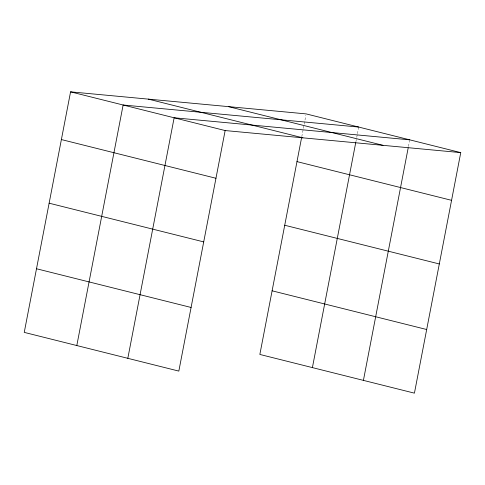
<?xml version="1.0" encoding="UTF-8"?>
<svg xmlns="http://www.w3.org/2000/svg" width="485" height="485" viewBox="0 0 485 485"><rect width="100%" height="100%" fill="white"/><g stroke="black" fill="none" stroke-linecap="round" stroke-linejoin="round"><path stroke-width="0.36" stroke-dasharray="2.42 1.82" d="M301.785 136.661L304.053 124.918M304.192 124.178L305.889 115.375M355.899 141.747L356.608 138.073M356.748 137.34L357.312 134.406M357.457 133.672L358.585 127.797M408.467 146.446L409.595 140.577"/><path stroke-width="0.73" d="M460.75 152.617L306.168 113.902L70.574 91.847L24.25 332.383L178.832 371.098L225.149 130.556L460.75 152.617L414.426 393.153L259.851 354.444L301.646 137.394M76.806 345.544L123.129 105.009L358.724 127.064M127.816 358.324L174.139 117.782L409.74 139.838M312.407 367.606L355.76 142.481M363.417 380.379L408.182 147.913M228.423 106.627L383.004 145.336M148.319 99.128L302.901 137.837M70.574 91.847L225.149 130.556M296.984 161.614L451.559 200.323M61.383 139.559L215.964 178.268M284.731 225.252L439.307 263.961M49.13 203.191L203.706 241.9M272.103 290.812L426.685 329.521M36.502 268.751L191.084 307.46"/></g></svg>
